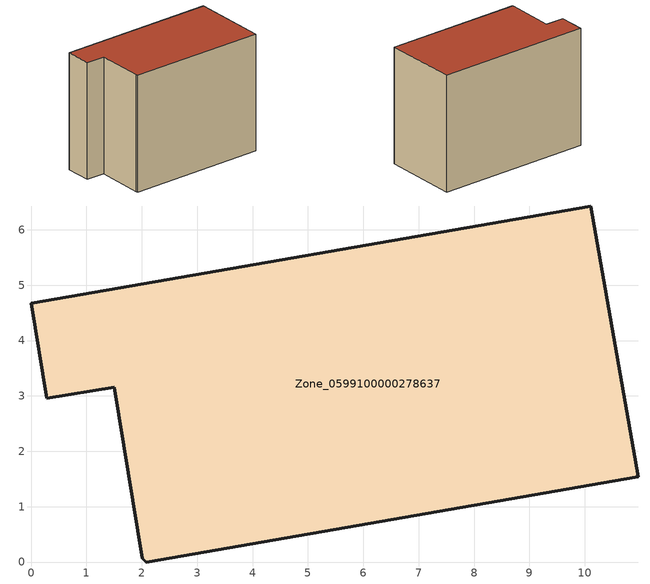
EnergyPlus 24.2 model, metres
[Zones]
Zone_0599100000278637
 floor ground (C_G): 1.5,3.16 0.28,2.96 0,4.67 10.11,6.43 10.97,1.54 2.08,0 2.01,0.07 z0
 wall outside (C_F): 10.11,6.43 0,4.67 0.28,2.96 1.5,3.16 2.01,0.07 2.08,0 10.97,1.54 10.11,6.43 z0:7.74
 roof outside (C_R): 2.08,0 10.97,1.54 10.11,6.43 0,4.67 0.28,2.96 1.5,3.16 2.01,0.07 z7.74
[BUILDING]
Pand.0599100000278637: North Axis=0; Terrain=City; Loads Convergence Tolerance Value=0.04; Temperature Convergence Tolerance Value=0.4; Solar Distribution=FullExterior; Maximum Number of Warmup Days=25; Minimum Number of Warmup Days=1
[Site:Location]
Rotterdam.The.Hague.AP_ZH_NLD Design_Conditions: Latitude=51.96; Longitude=4.45; Time Zone=1; Elevation=-4.5
[SITE:GROUNDTEMPERATURE:BUILDINGSURFACE]
18, 18, 18, 18, 18, 18, 18, 18, 18, 18, 18, 18
[MATERIAL] Thermal Absorptance=0.9; Solar Absorptance=0.7; Visible Absorptance=0.7
Name | Roughness | Thickness | Conductivity | Density | Specific Heat
G.TI.1946 | MediumSmooth | 0.15 | 1 | 540 | 1210
F.TI.1946 | Rough | 0.3 | 0.857143 | 1920 | 840
R.TI.1946 | MediumRough | 0.2 | 0.1 | 1500 | 1000
[CONSTRUCTION]
C_G: G.TI.1946
C_F: F.TI.1946
C_R: R.TI.1946
[ZONE]
Zone_0599100000278637: Type=1; Multiplier=1; Ceiling Height=Autocalculate; Volume=Autocalculate; Floor Area=autocalculate; Part of Total Floor Area=Yes
[ZONEINFILTRATION:DESIGNFLOWRATE]
Infil_Zone_0599100000278637: Zone or ZoneList or Space or SpaceList=Zone_0599100000278637; Schedule=AlwaysOn; Design Flow Rate Calculation Method=Flow/Area; Flow Rate per Floor Area=0.003; Constant Term Coefficient=1; Temperature Term Coefficient=0; Velocity Term Coefficient=0; Velocity Squared Term Coefficient=0
[HVACTEMPLATE:ZONE:IDEALLOADSAIRSYSTEM]
Zone_0599100000278637: Maximum Heating Supply Air Temperature=50; Minimum Cooling Supply Air Temperature=13; Maximum Heating Supply Air Humidity Ratio=0.0156; Minimum Cooling Supply Air Humidity Ratio=0.0077; Heating Limit=NoLimit; Cooling Limit=NoLimit; Dehumidification Control Type=ConstantSensibleHeatRatio; Cooling Sensible Heat Ratio=0.7; Dehumidification Setpoint=60; Humidification Control Type=None; Humidification Setpoint=30; Outdoor Air Method=None; Outdoor Air Flow Rate per Person=0.00944; Outdoor Air Flow Rate per Zone Floor Area=0; Outdoor Air Flow Rate per Zone=0; Demand Controlled Ventilation Type=None; Outdoor Air Economizer Type=NoEconomizer; Heat Recovery Type=None; Sensible Heat Recovery Effectiveness=0.7; Latent Heat Recovery Effectiveness=0.65
[ZONECONTROL:THERMOSTAT]
ThermostatControl_Zone_0599100000278637: Zone or ZoneList=Zone_0599100000278637; Control Type Schedule=DualSetpointControlType; Control 1=Thermostat_Zone_0599100000278637; Temperature Difference Between Cutout And Setpoint=0
[THERMOSTATSETPOINT:DUALSETPOINT]
Thermostat_Zone_0599100000278637: Heating Setpoint Temperature Schedule=HeatingSetpoint_Zone_0599100000278637; Cooling Setpoint Temperature Schedule=CoolingSetpoint_Zone_0599100000278637
[SCHEDULE:COMPACT]
HeatingSetpoint_Zone_0599100000278637: Through: 12/31, For: AllDays, Until: 24:00, 21
CoolingSetpoint_Zone_0599100000278637: Through: 12/31, For: AllDays, Until: 24:00, 24
DualSetpointControlType: Through: 12/31, For: AllDays, Until: 24:00, 4
AlwaysOn: Through: 12/31, For: AllDays, Until: 24:00, 1
